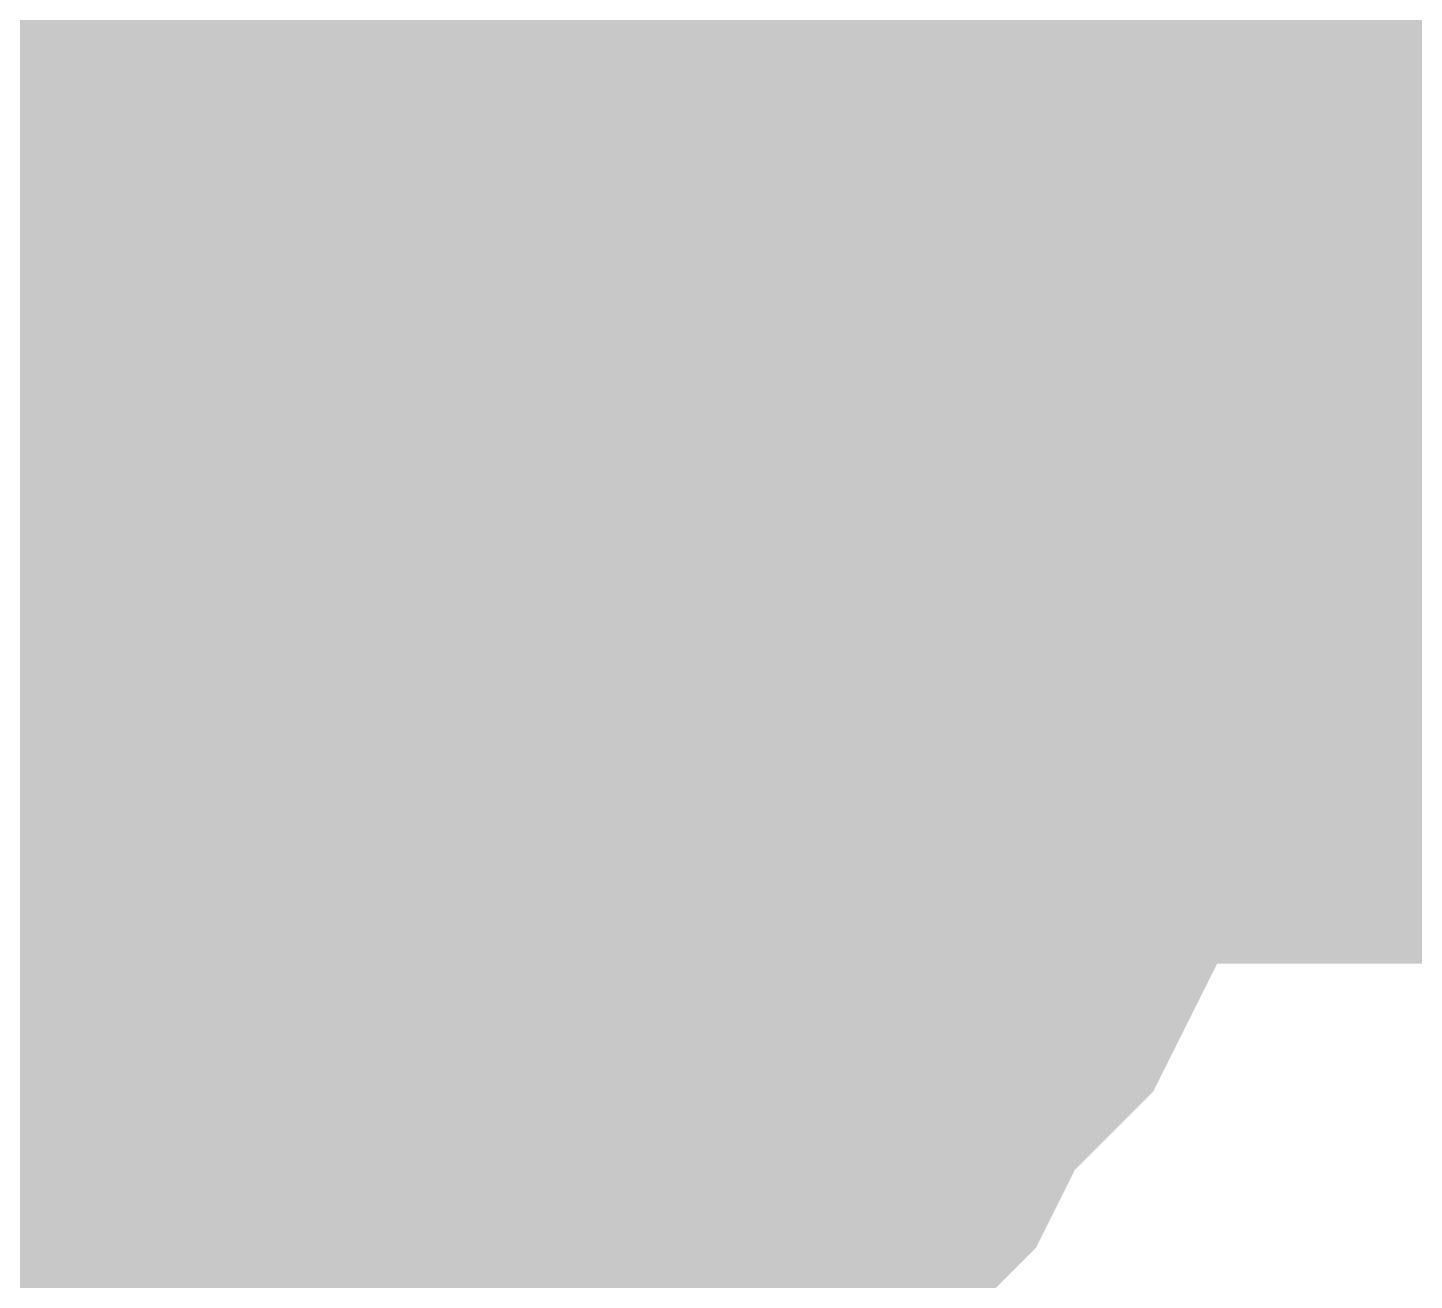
# Model space of a CAD drawing. Header units: inches. Extents: x 0 to 841, y 0 to 594.
# Drawn here: x 697.646 to 698.441, y 541.922 to 542.641 of the extents above; entities that cross this region are included whole.
import ezdxf

# ---------------------------------------------------------------- set-up
doc = ezdxf.new("R2010")
doc.units = ezdxf.units.IN
doc.layers.add('Sheet', color=255, linetype='Continuous')

msp = doc.modelspace()

# ---------------------------------------------------------------- linework, layer by layer
at = {"layer": 'Sheet'}
for points in [[(697.49461, 542.47868, 0.7493, 0.7493, 0), (697.49461, 547.48707, 0.7493, 0.7493, 0)], [(698.1908, 542.81556, 0.29972, 0.29972, 0), (698.1908, 542.77064, 0.29972, 0.29972, 0), (698.21326, 542.74819, 0.29972, 0.29972, 0), (698.21326, 542.70327, 0.29972, 0.29972, 0), (698.23571, 542.68081, 0.29972, 0.29972, 0), (698.23571, 542.63589, 0.29972, 0.29972, 0), (698.25817, 542.59097, 0.29972, 0.29972, 0), (698.25817, 542.56851, 0.29972, 0.29972, 0), (698.25817, 542.52359, 0.29972, 0.29972, 0), (698.25817, 542.47868, 0.29972, 0.29972, 0)], [(698.1908, 542.81556, 0.29972, 0.29972, 0), (698.1908, 542.77064, 0.29972, 0.29972, 0), (698.21326, 542.74819, 0.29972, 0.29972, 0), (698.21326, 542.70327, 0.29972, 0.29972, 0), (698.23571, 542.68081, 0.29972, 0.29972, 0), (698.23571, 542.63589, 0.29972, 0.29972, 0), (698.25817, 542.59097, 0.29972, 0.29972, 0), (698.25817, 542.56851, 0.29972, 0.29972, 0), (698.25817, 542.52359, 0.29972, 0.29972, 0), (698.25817, 542.47868, 0.29972, 0.29972, 0)], [(698.1908, 542.81556, 0.29972, 0.29972, 0), (698.1908, 542.77064, 0.29972, 0.29972, 0), (698.21326, 542.74819, 0.29972, 0.29972, 0), (698.21326, 542.70327, 0.29972, 0.29972, 0), (698.23571, 542.68081, 0.29972, 0.29972, 0), (698.23571, 542.63589, 0.29972, 0.29972, 0), (698.25817, 542.59097, 0.29972, 0.29972, 0), (698.25817, 542.56851, 0.29972, 0.29972, 0), (698.25817, 542.52359, 0.29972, 0.29972, 0), (698.25817, 542.47868, 0.29972, 0.29972, 0)], [(697.89885, 542.7931, 0.29972, 0.29972, 0), (697.9213, 542.77064, 0.29972, 0.29972, 0), (697.94376, 542.74819, 0.29972, 0.29972, 0), (697.94376, 542.72573, 0.29972, 0.29972, 0), (697.96622, 542.70327, 0.29972, 0.29972, 0), (697.96622, 542.68081, 0.29972, 0.29972, 0), (697.98868, 542.65835, 0.29972, 0.29972, 0), (697.98868, 542.63589, 0.29972, 0.29972, 0), (697.98868, 542.61343, 0.29972, 0.29972, 0), (698.01114, 542.59097, 0.29972, 0.29972, 0), (698.01114, 542.56851, 0.29972, 0.29972, 0), (698.01114, 542.52359, 0.29972, 0.29972, 0), (698.01114, 542.50113, 0.29972, 0.29972, 0), (698.01114, 542.47868, 0.29972, 0.29972, 0)], [(697.89885, 542.7931, 0.29972, 0.29972, 0), (697.9213, 542.77064, 0.29972, 0.29972, 0), (697.94376, 542.74819, 0.29972, 0.29972, 0), (697.94376, 542.72573, 0.29972, 0.29972, 0), (697.96622, 542.70327, 0.29972, 0.29972, 0), (697.96622, 542.68081, 0.29972, 0.29972, 0), (697.98868, 542.65835, 0.29972, 0.29972, 0), (697.98868, 542.63589, 0.29972, 0.29972, 0), (697.98868, 542.61343, 0.29972, 0.29972, 0), (698.01114, 542.59097, 0.29972, 0.29972, 0), (698.01114, 542.56851, 0.29972, 0.29972, 0), (698.01114, 542.52359, 0.29972, 0.29972, 0), (698.01114, 542.50113, 0.29972, 0.29972, 0), (698.01114, 542.47868, 0.29972, 0.29972, 0)], [(697.89885, 542.7931, 0.29972, 0.29972, 0), (697.9213, 542.77064, 0.29972, 0.29972, 0), (697.94376, 542.74819, 0.29972, 0.29972, 0), (697.94376, 542.72573, 0.29972, 0.29972, 0), (697.96622, 542.70327, 0.29972, 0.29972, 0), (697.96622, 542.68081, 0.29972, 0.29972, 0), (697.98868, 542.65835, 0.29972, 0.29972, 0), (697.98868, 542.63589, 0.29972, 0.29972, 0), (697.98868, 542.61343, 0.29972, 0.29972, 0), (698.01114, 542.59097, 0.29972, 0.29972, 0), (698.01114, 542.56851, 0.29972, 0.29972, 0), (698.01114, 542.52359, 0.29972, 0.29972, 0), (698.01114, 542.50113, 0.29972, 0.29972, 0), (698.01114, 542.47868, 0.29972, 0.29972, 0)], [(697.49461, 542.47868, 0.7493, 0.7493, 0), (702.5027, 542.47868, 0.7493, 0.7493, 0), (702.5027, 542.47868, 0.7493, 0.7493, 0)], [(697.49461, 537.49274, 0.7493, 0.7493, 0), (697.49461, 542.47868, 0.7493, 0.7493, 0)], [(697.96622, 542.70327, 0.09906, 0.09906, 0), (697.96622, 542.68081, 0.09906, 0.09906, 0), (697.98868, 542.65835, 0.09906, 0.09906, 0), (697.98868, 542.63589, 0.09906, 0.09906, 0), (697.98868, 542.61343, 0.09906, 0.09906, 0), (698.01114, 542.59097, 0.09906, 0.09906, 0), (698.01114, 542.56851, 0.09906, 0.09906, 0), (698.01114, 542.52359, 0.09906, 0.09906, 0), (698.01114, 542.50113, 0.09906, 0.09906, 0), (698.01114, 542.47868, 0.09906, 0.09906, 0)], [(697.96622, 542.70327, 0.09906, 0.09906, 0), (697.96622, 542.68081, 0.09906, 0.09906, 0), (697.98868, 542.65835, 0.09906, 0.09906, 0), (697.98868, 542.63589, 0.09906, 0.09906, 0), (697.98868, 542.61343, 0.09906, 0.09906, 0), (698.01114, 542.59097, 0.09906, 0.09906, 0), (698.01114, 542.56851, 0.09906, 0.09906, 0), (698.01114, 542.52359, 0.09906, 0.09906, 0), (698.01114, 542.50113, 0.09906, 0.09906, 0), (698.01114, 542.47868, 0.09906, 0.09906, 0)], [(697.96622, 542.70327, 0.09906, 0.09906, 0), (697.96622, 542.68081, 0.09906, 0.09906, 0), (697.98868, 542.65835, 0.09906, 0.09906, 0), (697.98868, 542.63589, 0.09906, 0.09906, 0), (697.98868, 542.61343, 0.09906, 0.09906, 0), (698.01114, 542.59097, 0.09906, 0.09906, 0), (698.01114, 542.56851, 0.09906, 0.09906, 0), (698.01114, 542.52359, 0.09906, 0.09906, 0), (698.01114, 542.50113, 0.09906, 0.09906, 0), (698.01114, 542.47868, 0.09906, 0.09906, 0)], [(698.21326, 542.70327, 0.09906, 0.09906, 0), (698.23571, 542.68081, 0.09906, 0.09906, 0), (698.23571, 542.63589, 0.09906, 0.09906, 0), (698.25817, 542.59097, 0.09906, 0.09906, 0), (698.25817, 542.56851, 0.09906, 0.09906, 0), (698.25817, 542.52359, 0.09906, 0.09906, 0), (698.25817, 542.47868, 0.09906, 0.09906, 0)], [(698.21326, 542.70327, 0.09906, 0.09906, 0), (698.23571, 542.68081, 0.09906, 0.09906, 0), (698.23571, 542.63589, 0.09906, 0.09906, 0), (698.25817, 542.59097, 0.09906, 0.09906, 0), (698.25817, 542.56851, 0.09906, 0.09906, 0), (698.25817, 542.52359, 0.09906, 0.09906, 0), (698.25817, 542.47868, 0.09906, 0.09906, 0)], [(698.21326, 542.70327, 0.09906, 0.09906, 0), (698.23571, 542.68081, 0.09906, 0.09906, 0), (698.23571, 542.63589, 0.09906, 0.09906, 0), (698.25817, 542.59097, 0.09906, 0.09906, 0), (698.25817, 542.56851, 0.09906, 0.09906, 0), (698.25817, 542.52359, 0.09906, 0.09906, 0), (698.25817, 542.47868, 0.09906, 0.09906, 0)], [(698.01114, 542.47868, 0.29972, 0.29972, 0), (698.01114, 542.45622, 0.29972, 0.29972, 0), (698.01114, 542.43376, 0.29972, 0.29972, 0), (698.01114, 542.4113, 0.29972, 0.29972, 0), (698.01114, 542.38884, 0.29972, 0.29972, 0), (697.98868, 542.36638, 0.29972, 0.29972, 0), (697.98868, 542.34392, 0.29972, 0.29972, 0), (697.98868, 542.299, 0.29972, 0.29972, 0), (697.96622, 542.299, 0.29972, 0.29972, 0), (697.96622, 542.27654, 0.29972, 0.29972, 0), (697.94376, 542.25408, 0.29972, 0.29972, 0), (697.94376, 542.23162, 0.29972, 0.29972, 0), (697.9213, 542.20917, 0.29972, 0.29972, 0), (697.89885, 542.18671, 0.29972, 0.29972, 0), (697.89885, 542.16425, 0.29972, 0.29972, 0), (697.87639, 542.14179, 0.29972, 0.29972, 0), (697.85393, 542.11933, 0.29972, 0.29972, 0), (697.83147, 542.11933, 0.29972, 0.29972, 0), (697.80901, 542.09687, 0.29972, 0.29972, 0), (697.78656, 542.07441, 0.29972, 0.29972, 0), (697.78656, 542.07441, 0.29972, 0.29972, 0), (697.7641, 542.05195, 0.29972, 0.29972, 0), (697.74164, 542.05195, 0.29972, 0.29972, 0), (697.71918, 542.02949, 0.29972, 0.29972, 0), (697.69673, 542.02949, 0.29972, 0.29972, 0), (697.67427, 542.00703, 0.29972, 0.29972, 0), (697.65181, 542.00703, 0.29972, 0.29972, 0), (697.62935, 542.00703, 0.29972, 0.29972, 0), (697.58444, 541.98457, 0.29972, 0.29972, 0), (697.56198, 541.98457, 0.29972, 0.29972, 0), (697.53952, 541.98457, 0.29972, 0.29972, 0), (697.51706, 541.98457, 0.29972, 0.29972, 0), (697.49461, 541.98457, 0.29972, 0.29972, 0)], [(698.01114, 542.47868, 0.29972, 0.29972, 0), (698.01114, 542.45622, 0.29972, 0.29972, 0), (698.01114, 542.43376, 0.29972, 0.29972, 0), (698.01114, 542.4113, 0.29972, 0.29972, 0), (698.01114, 542.38884, 0.29972, 0.29972, 0), (697.98868, 542.36638, 0.29972, 0.29972, 0), (697.98868, 542.34392, 0.29972, 0.29972, 0), (697.98868, 542.299, 0.29972, 0.29972, 0), (697.96622, 542.299, 0.29972, 0.29972, 0), (697.96622, 542.27654, 0.29972, 0.29972, 0), (697.94376, 542.25408, 0.29972, 0.29972, 0), (697.94376, 542.23162, 0.29972, 0.29972, 0), (697.9213, 542.20917, 0.29972, 0.29972, 0), (697.89885, 542.18671, 0.29972, 0.29972, 0), (697.89885, 542.16425, 0.29972, 0.29972, 0), (697.87639, 542.14179, 0.29972, 0.29972, 0), (697.85393, 542.11933, 0.29972, 0.29972, 0), (697.83147, 542.11933, 0.29972, 0.29972, 0), (697.80901, 542.09687, 0.29972, 0.29972, 0), (697.78656, 542.07441, 0.29972, 0.29972, 0), (697.78656, 542.07441, 0.29972, 0.29972, 0), (697.7641, 542.05195, 0.29972, 0.29972, 0), (697.74164, 542.05195, 0.29972, 0.29972, 0), (697.71918, 542.02949, 0.29972, 0.29972, 0), (697.69673, 542.02949, 0.29972, 0.29972, 0), (697.67427, 542.00703, 0.29972, 0.29972, 0), (697.65181, 542.00703, 0.29972, 0.29972, 0), (697.62935, 542.00703, 0.29972, 0.29972, 0), (697.58444, 541.98457, 0.29972, 0.29972, 0), (697.56198, 541.98457, 0.29972, 0.29972, 0), (697.53952, 541.98457, 0.29972, 0.29972, 0), (697.51706, 541.98457, 0.29972, 0.29972, 0), (697.49461, 541.98457, 0.29972, 0.29972, 0)], [(698.01114, 542.47868, 0.29972, 0.29972, 0), (698.01114, 542.45622, 0.29972, 0.29972, 0), (698.01114, 542.43376, 0.29972, 0.29972, 0), (698.01114, 542.4113, 0.29972, 0.29972, 0), (698.01114, 542.38884, 0.29972, 0.29972, 0), (697.98868, 542.36638, 0.29972, 0.29972, 0), (697.98868, 542.34392, 0.29972, 0.29972, 0), (697.98868, 542.299, 0.29972, 0.29972, 0), (697.96622, 542.299, 0.29972, 0.29972, 0), (697.96622, 542.27654, 0.29972, 0.29972, 0), (697.94376, 542.25408, 0.29972, 0.29972, 0), (697.94376, 542.23162, 0.29972, 0.29972, 0), (697.9213, 542.20917, 0.29972, 0.29972, 0), (697.89885, 542.18671, 0.29972, 0.29972, 0), (697.89885, 542.16425, 0.29972, 0.29972, 0), (697.87639, 542.14179, 0.29972, 0.29972, 0), (697.85393, 542.11933, 0.29972, 0.29972, 0), (697.83147, 542.11933, 0.29972, 0.29972, 0), (697.80901, 542.09687, 0.29972, 0.29972, 0), (697.78656, 542.07441, 0.29972, 0.29972, 0), (697.78656, 542.07441, 0.29972, 0.29972, 0), (697.7641, 542.05195, 0.29972, 0.29972, 0), (697.74164, 542.05195, 0.29972, 0.29972, 0), (697.71918, 542.02949, 0.29972, 0.29972, 0), (697.69673, 542.02949, 0.29972, 0.29972, 0), (697.67427, 542.00703, 0.29972, 0.29972, 0), (697.65181, 542.00703, 0.29972, 0.29972, 0), (697.62935, 542.00703, 0.29972, 0.29972, 0), (697.58444, 541.98457, 0.29972, 0.29972, 0), (697.56198, 541.98457, 0.29972, 0.29972, 0), (697.53952, 541.98457, 0.29972, 0.29972, 0), (697.51706, 541.98457, 0.29972, 0.29972, 0), (697.49461, 541.98457, 0.29972, 0.29972, 0)], [(698.25817, 542.47868, 0.29972, 0.29972, 0), (698.25817, 542.43376, 0.29972, 0.29972, 0), (698.25817, 542.4113, 0.29972, 0.29972, 0), (698.25817, 542.36638, 0.29972, 0.29972, 0), (698.23571, 542.32146, 0.29972, 0.29972, 0), (698.23571, 542.299, 0.29972, 0.29972, 0), (698.21326, 542.25408, 0.29972, 0.29972, 0), (698.21326, 542.23162, 0.29972, 0.29972, 0), (698.1908, 542.18671, 0.29972, 0.29972, 0), (698.1908, 542.16425, 0.29972, 0.29972, 0), (698.16834, 542.11933, 0.29972, 0.29972, 0), (698.14588, 542.09687, 0.29972, 0.29972, 0), (698.12342, 542.07441, 0.29972, 0.29972, 0), (698.10097, 542.02949, 0.29972, 0.29972, 0), (698.07851, 542.00703, 0.29972, 0.29972, 0), (698.05605, 541.98457, 0.29972, 0.29972, 0), (698.03359, 541.96211, 0.29972, 0.29972, 0), (698.01114, 541.93966, 0.29972, 0.29972, 0), (697.98868, 541.9172, 0.29972, 0.29972, 0), (697.94376, 541.89474, 0.29972, 0.29972, 0), (697.9213, 541.87228, 0.29972, 0.29972, 0), (697.89885, 541.84982, 0.29972, 0.29972, 0), (697.85393, 541.82736, 0.29972, 0.29972, 0), (697.83147, 541.8049, 0.29972, 0.29972, 0), (697.78656, 541.8049, 0.29972, 0.29972, 0), (697.7641, 541.78244, 0.29972, 0.29972, 0), (697.71918, 541.78244, 0.29972, 0.29972, 0), (697.69673, 541.75998, 0.29972, 0.29972, 0)], [(698.25817, 542.47868, 0.29972, 0.29972, 0), (698.25817, 542.43376, 0.29972, 0.29972, 0), (698.25817, 542.4113, 0.29972, 0.29972, 0), (698.25817, 542.36638, 0.29972, 0.29972, 0), (698.23571, 542.32146, 0.29972, 0.29972, 0), (698.23571, 542.299, 0.29972, 0.29972, 0), (698.21326, 542.25408, 0.29972, 0.29972, 0), (698.21326, 542.23162, 0.29972, 0.29972, 0), (698.1908, 542.18671, 0.29972, 0.29972, 0), (698.1908, 542.16425, 0.29972, 0.29972, 0), (698.16834, 542.11933, 0.29972, 0.29972, 0), (698.14588, 542.09687, 0.29972, 0.29972, 0), (698.12342, 542.07441, 0.29972, 0.29972, 0), (698.10097, 542.02949, 0.29972, 0.29972, 0), (698.07851, 542.00703, 0.29972, 0.29972, 0), (698.05605, 541.98457, 0.29972, 0.29972, 0), (698.03359, 541.96211, 0.29972, 0.29972, 0), (698.01114, 541.93966, 0.29972, 0.29972, 0), (697.98868, 541.9172, 0.29972, 0.29972, 0), (697.94376, 541.89474, 0.29972, 0.29972, 0), (697.9213, 541.87228, 0.29972, 0.29972, 0), (697.89885, 541.84982, 0.29972, 0.29972, 0), (697.85393, 541.82736, 0.29972, 0.29972, 0), (697.83147, 541.8049, 0.29972, 0.29972, 0), (697.78656, 541.8049, 0.29972, 0.29972, 0), (697.7641, 541.78244, 0.29972, 0.29972, 0), (697.71918, 541.78244, 0.29972, 0.29972, 0), (697.69673, 541.75998, 0.29972, 0.29972, 0)], [(698.25817, 542.47868, 0.29972, 0.29972, 0), (698.25817, 542.43376, 0.29972, 0.29972, 0), (698.25817, 542.4113, 0.29972, 0.29972, 0), (698.25817, 542.36638, 0.29972, 0.29972, 0), (698.23571, 542.32146, 0.29972, 0.29972, 0), (698.23571, 542.299, 0.29972, 0.29972, 0), (698.21326, 542.25408, 0.29972, 0.29972, 0), (698.21326, 542.23162, 0.29972, 0.29972, 0), (698.1908, 542.18671, 0.29972, 0.29972, 0), (698.1908, 542.16425, 0.29972, 0.29972, 0), (698.16834, 542.11933, 0.29972, 0.29972, 0), (698.14588, 542.09687, 0.29972, 0.29972, 0), (698.12342, 542.07441, 0.29972, 0.29972, 0), (698.10097, 542.02949, 0.29972, 0.29972, 0), (698.07851, 542.00703, 0.29972, 0.29972, 0), (698.05605, 541.98457, 0.29972, 0.29972, 0), (698.03359, 541.96211, 0.29972, 0.29972, 0), (698.01114, 541.93966, 0.29972, 0.29972, 0), (697.98868, 541.9172, 0.29972, 0.29972, 0), (697.94376, 541.89474, 0.29972, 0.29972, 0), (697.9213, 541.87228, 0.29972, 0.29972, 0), (697.89885, 541.84982, 0.29972, 0.29972, 0), (697.85393, 541.82736, 0.29972, 0.29972, 0), (697.83147, 541.8049, 0.29972, 0.29972, 0), (697.78656, 541.8049, 0.29972, 0.29972, 0), (697.7641, 541.78244, 0.29972, 0.29972, 0), (697.71918, 541.78244, 0.29972, 0.29972, 0), (697.69673, 541.75998, 0.29972, 0.29972, 0)], [(698.01114, 542.47868, 0.29972, 0.29972, 0), (698.01114, 542.47868, 0.29972, 0.29972, 0), (698.01114, 542.47868, 0.29972, 0.29972, 0), (698.01114, 542.47868, 0.29972, 0.29972, 0), (698.01114, 542.47868, 0.29972, 0.29972, 0), (698.01114, 542.47868, 0.29972, 0.29972, 0), (698.01114, 542.47868, 0.29972, 0.29972, 0), (698.01114, 542.47868, 0.29972, 0.29972, 0), (698.01114, 542.47868, 0.29972, 0.29972, 0), (698.01114, 542.47868, 0.29972, 0.29972, 0), (698.01114, 542.47868, 0.29972, 0.29972, 0), (698.01114, 542.47868, 0.29972, 0.29972, 0), (698.01114, 542.47868, 0.29972, 0.29972, 0), (698.01114, 542.47868, 0.29972, 0.29972, 0), (698.01114, 542.47868, 0.29972, 0.29972, 0), (698.01114, 542.47868, 0.29972, 0.29972, 0), (698.01114, 542.47868, 0.29972, 0.29972, 0), (698.01114, 542.47868, 0.29972, 0.29972, 0), (698.01114, 542.47868, 0.29972, 0.29972, 0), (698.01114, 542.47868, 0.29972, 0.29972, 0), (698.01114, 542.47868, 0.29972, 0.29972, 0), (698.01114, 542.47868, 0.29972, 0.29972, 0), (698.01114, 542.47868, 0.29972, 0.29972, 0), (698.01114, 542.47868, 0.29972, 0.29972, 0), (698.01114, 542.47868, 0.29972, 0.29972, 0), (698.01114, 542.47868, 0.29972, 0.29972, 0), (698.01114, 542.47868, 0.29972, 0.29972, 0), (698.01114, 542.47868, 0.29972, 0.29972, 0), (698.01114, 542.47868, 0.29972, 0.29972, 0), (698.01114, 542.47868, 0.29972, 0.29972, 0), (698.01114, 542.47868, 0.29972, 0.29972, 0), (698.01114, 542.47868, 0.29972, 0.29972, 0), (698.01114, 542.47868, 0.29972, 0.29972, 0)], [(698.01114, 542.47868, 0.29972, 0.29972, 0), (698.01114, 542.47868, 0.29972, 0.29972, 0)], [(698.01114, 542.47868, 0.29972, 0.29972, 0), (698.01114, 542.47868, 0.29972, 0.29972, 0), (698.01114, 542.47868, 0.29972, 0.29972, 0), (698.01114, 542.47868, 0.29972, 0.29972, 0), (698.01114, 542.47868, 0.29972, 0.29972, 0), (698.01114, 542.47868, 0.29972, 0.29972, 0), (698.01114, 542.47868, 0.29972, 0.29972, 0), (698.01114, 542.47868, 0.29972, 0.29972, 0), (698.01114, 542.47868, 0.29972, 0.29972, 0), (698.01114, 542.47868, 0.29972, 0.29972, 0), (698.01114, 542.47868, 0.29972, 0.29972, 0), (698.01114, 542.47868, 0.29972, 0.29972, 0), (698.01114, 542.47868, 0.29972, 0.29972, 0), (698.01114, 542.47868, 0.29972, 0.29972, 0), (698.01114, 542.47868, 0.29972, 0.29972, 0), (698.01114, 542.47868, 0.29972, 0.29972, 0), (698.01114, 542.47868, 0.29972, 0.29972, 0), (698.01114, 542.47868, 0.29972, 0.29972, 0), (698.01114, 542.47868, 0.29972, 0.29972, 0), (698.01114, 542.47868, 0.29972, 0.29972, 0), (698.01114, 542.47868, 0.29972, 0.29972, 0), (698.01114, 542.47868, 0.29972, 0.29972, 0), (698.01114, 542.47868, 0.29972, 0.29972, 0), (698.01114, 542.47868, 0.29972, 0.29972, 0), (698.01114, 542.47868, 0.29972, 0.29972, 0), (698.01114, 542.47868, 0.29972, 0.29972, 0), (698.01114, 542.47868, 0.29972, 0.29972, 0), (698.01114, 542.47868, 0.29972, 0.29972, 0), (698.01114, 542.47868, 0.29972, 0.29972, 0), (698.01114, 542.47868, 0.29972, 0.29972, 0), (698.01114, 542.47868, 0.29972, 0.29972, 0), (698.01114, 542.47868, 0.29972, 0.29972, 0), (698.01114, 542.47868, 0.29972, 0.29972, 0)], [(698.01114, 542.47868, 0.29972, 0.29972, 0), (698.01114, 542.47868, 0.29972, 0.29972, 0)], [(698.01114, 542.47868, 0.29972, 0.29972, 0), (698.01114, 542.47868, 0.29972, 0.29972, 0), (698.01114, 542.47868, 0.29972, 0.29972, 0), (698.01114, 542.47868, 0.29972, 0.29972, 0), (698.01114, 542.47868, 0.29972, 0.29972, 0), (698.01114, 542.47868, 0.29972, 0.29972, 0), (698.01114, 542.47868, 0.29972, 0.29972, 0), (698.01114, 542.47868, 0.29972, 0.29972, 0), (698.01114, 542.47868, 0.29972, 0.29972, 0), (698.01114, 542.47868, 0.29972, 0.29972, 0), (698.01114, 542.47868, 0.29972, 0.29972, 0), (698.01114, 542.47868, 0.29972, 0.29972, 0), (698.01114, 542.47868, 0.29972, 0.29972, 0), (698.01114, 542.47868, 0.29972, 0.29972, 0), (698.01114, 542.47868, 0.29972, 0.29972, 0), (698.01114, 542.47868, 0.29972, 0.29972, 0), (698.01114, 542.47868, 0.29972, 0.29972, 0), (698.01114, 542.47868, 0.29972, 0.29972, 0), (698.01114, 542.47868, 0.29972, 0.29972, 0), (698.01114, 542.47868, 0.29972, 0.29972, 0), (698.01114, 542.47868, 0.29972, 0.29972, 0), (698.01114, 542.47868, 0.29972, 0.29972, 0), (698.01114, 542.47868, 0.29972, 0.29972, 0), (698.01114, 542.47868, 0.29972, 0.29972, 0), (698.01114, 542.47868, 0.29972, 0.29972, 0), (698.01114, 542.47868, 0.29972, 0.29972, 0), (698.01114, 542.47868, 0.29972, 0.29972, 0), (698.01114, 542.47868, 0.29972, 0.29972, 0), (698.01114, 542.47868, 0.29972, 0.29972, 0), (698.01114, 542.47868, 0.29972, 0.29972, 0), (698.01114, 542.47868, 0.29972, 0.29972, 0), (698.01114, 542.47868, 0.29972, 0.29972, 0), (698.01114, 542.47868, 0.29972, 0.29972, 0)], [(698.01114, 542.47868, 0.29972, 0.29972, 0), (698.01114, 542.47868, 0.29972, 0.29972, 0)], [(698.25817, 542.47868, 0.29972, 0.29972, 0), (698.25817, 542.47868, 0.29972, 0.29972, 0), (698.25817, 542.47868, 0.29972, 0.29972, 0), (698.25817, 542.47868, 0.29972, 0.29972, 0), (698.25817, 542.47868, 0.29972, 0.29972, 0), (698.25817, 542.47868, 0.29972, 0.29972, 0), (698.25817, 542.47868, 0.29972, 0.29972, 0), (698.25817, 542.47868, 0.29972, 0.29972, 0), (698.25817, 542.47868, 0.29972, 0.29972, 0), (698.25817, 542.47868, 0.29972, 0.29972, 0), (698.25817, 542.47868, 0.29972, 0.29972, 0), (698.25817, 542.47868, 0.29972, 0.29972, 0), (698.25817, 542.47868, 0.29972, 0.29972, 0), (698.25817, 542.47868, 0.29972, 0.29972, 0), (698.25817, 542.47868, 0.29972, 0.29972, 0), (698.25817, 542.47868, 0.29972, 0.29972, 0), (698.25817, 542.47868, 0.29972, 0.29972, 0), (698.25817, 542.47868, 0.29972, 0.29972, 0), (698.25817, 542.47868, 0.29972, 0.29972, 0), (698.25817, 542.47868, 0.29972, 0.29972, 0), (698.25817, 542.47868, 0.29972, 0.29972, 0), (698.25817, 542.47868, 0.29972, 0.29972, 0), (698.25817, 542.47868, 0.29972, 0.29972, 0), (698.25817, 542.47868, 0.29972, 0.29972, 0), (698.25817, 542.47868, 0.29972, 0.29972, 0), (698.25817, 542.47868, 0.29972, 0.29972, 0), (698.25817, 542.47868, 0.29972, 0.29972, 0), (698.25817, 542.47868, 0.29972, 0.29972, 0), (698.25817, 542.47868, 0.29972, 0.29972, 0), (698.25817, 542.47868, 0.29972, 0.29972, 0), (698.25817, 542.47868, 0.29972, 0.29972, 0), (698.25817, 542.47868, 0.29972, 0.29972, 0), (698.25817, 542.47868, 0.29972, 0.29972, 0)], [(698.25817, 542.47868, 0.29972, 0.29972, 0), (698.25817, 542.47868, 0.29972, 0.29972, 0)], [(698.25817, 542.47868, 0.29972, 0.29972, 0), (698.25817, 542.47868, 0.29972, 0.29972, 0), (698.25817, 542.47868, 0.29972, 0.29972, 0), (698.25817, 542.47868, 0.29972, 0.29972, 0), (698.25817, 542.47868, 0.29972, 0.29972, 0), (698.25817, 542.47868, 0.29972, 0.29972, 0), (698.25817, 542.47868, 0.29972, 0.29972, 0), (698.25817, 542.47868, 0.29972, 0.29972, 0), (698.25817, 542.47868, 0.29972, 0.29972, 0), (698.25817, 542.47868, 0.29972, 0.29972, 0), (698.25817, 542.47868, 0.29972, 0.29972, 0), (698.25817, 542.47868, 0.29972, 0.29972, 0), (698.25817, 542.47868, 0.29972, 0.29972, 0), (698.25817, 542.47868, 0.29972, 0.29972, 0), (698.25817, 542.47868, 0.29972, 0.29972, 0), (698.25817, 542.47868, 0.29972, 0.29972, 0), (698.25817, 542.47868, 0.29972, 0.29972, 0), (698.25817, 542.47868, 0.29972, 0.29972, 0), (698.25817, 542.47868, 0.29972, 0.29972, 0), (698.25817, 542.47868, 0.29972, 0.29972, 0), (698.25817, 542.47868, 0.29972, 0.29972, 0), (698.25817, 542.47868, 0.29972, 0.29972, 0), (698.25817, 542.47868, 0.29972, 0.29972, 0), (698.25817, 542.47868, 0.29972, 0.29972, 0), (698.25817, 542.47868, 0.29972, 0.29972, 0), (698.25817, 542.47868, 0.29972, 0.29972, 0), (698.25817, 542.47868, 0.29972, 0.29972, 0), (698.25817, 542.47868, 0.29972, 0.29972, 0), (698.25817, 542.47868, 0.29972, 0.29972, 0), (698.25817, 542.47868, 0.29972, 0.29972, 0), (698.25817, 542.47868, 0.29972, 0.29972, 0), (698.25817, 542.47868, 0.29972, 0.29972, 0), (698.25817, 542.47868, 0.29972, 0.29972, 0)], [(698.25817, 542.47868, 0.29972, 0.29972, 0), (698.25817, 542.47868, 0.29972, 0.29972, 0)], [(698.25817, 542.47868, 0.29972, 0.29972, 0), (698.25817, 542.47868, 0.29972, 0.29972, 0), (698.25817, 542.47868, 0.29972, 0.29972, 0), (698.25817, 542.47868, 0.29972, 0.29972, 0), (698.25817, 542.47868, 0.29972, 0.29972, 0), (698.25817, 542.47868, 0.29972, 0.29972, 0), (698.25817, 542.47868, 0.29972, 0.29972, 0), (698.25817, 542.47868, 0.29972, 0.29972, 0), (698.25817, 542.47868, 0.29972, 0.29972, 0), (698.25817, 542.47868, 0.29972, 0.29972, 0), (698.25817, 542.47868, 0.29972, 0.29972, 0), (698.25817, 542.47868, 0.29972, 0.29972, 0), (698.25817, 542.47868, 0.29972, 0.29972, 0), (698.25817, 542.47868, 0.29972, 0.29972, 0), (698.25817, 542.47868, 0.29972, 0.29972, 0), (698.25817, 542.47868, 0.29972, 0.29972, 0), (698.25817, 542.47868, 0.29972, 0.29972, 0), (698.25817, 542.47868, 0.29972, 0.29972, 0), (698.25817, 542.47868, 0.29972, 0.29972, 0), (698.25817, 542.47868, 0.29972, 0.29972, 0), (698.25817, 542.47868, 0.29972, 0.29972, 0), (698.25817, 542.47868, 0.29972, 0.29972, 0), (698.25817, 542.47868, 0.29972, 0.29972, 0), (698.25817, 542.47868, 0.29972, 0.29972, 0), (698.25817, 542.47868, 0.29972, 0.29972, 0), (698.25817, 542.47868, 0.29972, 0.29972, 0), (698.25817, 542.47868, 0.29972, 0.29972, 0), (698.25817, 542.47868, 0.29972, 0.29972, 0), (698.25817, 542.47868, 0.29972, 0.29972, 0), (698.25817, 542.47868, 0.29972, 0.29972, 0), (698.25817, 542.47868, 0.29972, 0.29972, 0), (698.25817, 542.47868, 0.29972, 0.29972, 0), (698.25817, 542.47868, 0.29972, 0.29972, 0)], [(698.25817, 542.47868, 0.29972, 0.29972, 0), (698.25817, 542.47868, 0.29972, 0.29972, 0)], [(698.01114, 542.47868, 0.09906, 0.09906, 0), (698.01114, 542.45622, 0.09906, 0.09906, 0), (698.01114, 542.43376, 0.09906, 0.09906, 0), (698.01114, 542.4113, 0.09906, 0.09906, 0), (698.01114, 542.38884, 0.09906, 0.09906, 0), (697.98868, 542.36638, 0.09906, 0.09906, 0), (697.98868, 542.34392, 0.09906, 0.09906, 0), (697.98868, 542.299, 0.09906, 0.09906, 0), (697.96622, 542.299, 0.09906, 0.09906, 0), (697.96622, 542.27654, 0.09906, 0.09906, 0), (697.94376, 542.25408, 0.09906, 0.09906, 0), (697.94376, 542.23162, 0.09906, 0.09906, 0), (697.9213, 542.20917, 0.09906, 0.09906, 0), (697.89885, 542.18671, 0.09906, 0.09906, 0), (697.89885, 542.16425, 0.09906, 0.09906, 0), (697.87639, 542.14179, 0.09906, 0.09906, 0), (697.85393, 542.11933, 0.09906, 0.09906, 0), (697.83147, 542.11933, 0.09906, 0.09906, 0), (697.80901, 542.09687, 0.09906, 0.09906, 0), (697.78656, 542.07441, 0.09906, 0.09906, 0), (697.78656, 542.07441, 0.09906, 0.09906, 0), (697.7641, 542.05195, 0.09906, 0.09906, 0), (697.74164, 542.05195, 0.09906, 0.09906, 0), (697.71918, 542.02949, 0.09906, 0.09906, 0), (697.69673, 542.02949, 0.09906, 0.09906, 0), (697.67427, 542.00703, 0.09906, 0.09906, 0), (697.65181, 542.00703, 0.09906, 0.09906, 0), (697.62935, 542.00703, 0.09906, 0.09906, 0), (697.58444, 541.98457, 0.09906, 0.09906, 0)], [(698.01114, 542.47868, 0.09906, 0.09906, 0), (698.01114, 542.45622, 0.09906, 0.09906, 0), (698.01114, 542.43376, 0.09906, 0.09906, 0), (698.01114, 542.4113, 0.09906, 0.09906, 0), (698.01114, 542.38884, 0.09906, 0.09906, 0), (697.98868, 542.36638, 0.09906, 0.09906, 0), (697.98868, 542.34392, 0.09906, 0.09906, 0), (697.98868, 542.299, 0.09906, 0.09906, 0), (697.96622, 542.299, 0.09906, 0.09906, 0), (697.96622, 542.27654, 0.09906, 0.09906, 0), (697.94376, 542.25408, 0.09906, 0.09906, 0), (697.94376, 542.23162, 0.09906, 0.09906, 0), (697.9213, 542.20917, 0.09906, 0.09906, 0), (697.89885, 542.18671, 0.09906, 0.09906, 0), (697.89885, 542.16425, 0.09906, 0.09906, 0), (697.87639, 542.14179, 0.09906, 0.09906, 0), (697.85393, 542.11933, 0.09906, 0.09906, 0), (697.83147, 542.11933, 0.09906, 0.09906, 0), (697.80901, 542.09687, 0.09906, 0.09906, 0), (697.78656, 542.07441, 0.09906, 0.09906, 0), (697.78656, 542.07441, 0.09906, 0.09906, 0), (697.7641, 542.05195, 0.09906, 0.09906, 0), (697.74164, 542.05195, 0.09906, 0.09906, 0), (697.71918, 542.02949, 0.09906, 0.09906, 0), (697.69673, 542.02949, 0.09906, 0.09906, 0), (697.67427, 542.00703, 0.09906, 0.09906, 0), (697.65181, 542.00703, 0.09906, 0.09906, 0), (697.62935, 542.00703, 0.09906, 0.09906, 0), (697.58444, 541.98457, 0.09906, 0.09906, 0)], [(698.01114, 542.47868, 0.09906, 0.09906, 0), (698.01114, 542.45622, 0.09906, 0.09906, 0), (698.01114, 542.43376, 0.09906, 0.09906, 0), (698.01114, 542.4113, 0.09906, 0.09906, 0), (698.01114, 542.38884, 0.09906, 0.09906, 0), (697.98868, 542.36638, 0.09906, 0.09906, 0), (697.98868, 542.34392, 0.09906, 0.09906, 0), (697.98868, 542.299, 0.09906, 0.09906, 0), (697.96622, 542.299, 0.09906, 0.09906, 0), (697.96622, 542.27654, 0.09906, 0.09906, 0), (697.94376, 542.25408, 0.09906, 0.09906, 0), (697.94376, 542.23162, 0.09906, 0.09906, 0), (697.9213, 542.20917, 0.09906, 0.09906, 0), (697.89885, 542.18671, 0.09906, 0.09906, 0), (697.89885, 542.16425, 0.09906, 0.09906, 0), (697.87639, 542.14179, 0.09906, 0.09906, 0), (697.85393, 542.11933, 0.09906, 0.09906, 0), (697.83147, 542.11933, 0.09906, 0.09906, 0), (697.80901, 542.09687, 0.09906, 0.09906, 0), (697.78656, 542.07441, 0.09906, 0.09906, 0), (697.78656, 542.07441, 0.09906, 0.09906, 0), (697.7641, 542.05195, 0.09906, 0.09906, 0), (697.74164, 542.05195, 0.09906, 0.09906, 0), (697.71918, 542.02949, 0.09906, 0.09906, 0), (697.69673, 542.02949, 0.09906, 0.09906, 0), (697.67427, 542.00703, 0.09906, 0.09906, 0), (697.65181, 542.00703, 0.09906, 0.09906, 0), (697.62935, 542.00703, 0.09906, 0.09906, 0), (697.58444, 541.98457, 0.09906, 0.09906, 0)], [(698.25817, 542.47868, 0.09906, 0.09906, 0), (698.25817, 542.43376, 0.09906, 0.09906, 0), (698.25817, 542.4113, 0.09906, 0.09906, 0), (698.25817, 542.36638, 0.09906, 0.09906, 0), (698.23571, 542.32146, 0.09906, 0.09906, 0), (698.23571, 542.299, 0.09906, 0.09906, 0), (698.21326, 542.25408, 0.09906, 0.09906, 0), (698.21326, 542.23162, 0.09906, 0.09906, 0), (698.1908, 542.18671, 0.09906, 0.09906, 0), (698.1908, 542.16425, 0.09906, 0.09906, 0), (698.16834, 542.11933, 0.09906, 0.09906, 0), (698.14588, 542.09687, 0.09906, 0.09906, 0), (698.12342, 542.07441, 0.09906, 0.09906, 0), (698.10097, 542.02949, 0.09906, 0.09906, 0), (698.07851, 542.00703, 0.09906, 0.09906, 0), (698.05605, 541.98457, 0.09906, 0.09906, 0), (698.03359, 541.96211, 0.09906, 0.09906, 0), (698.01114, 541.93966, 0.09906, 0.09906, 0), (697.98868, 541.9172, 0.09906, 0.09906, 0), (697.94376, 541.89474, 0.09906, 0.09906, 0), (697.9213, 541.87228, 0.09906, 0.09906, 0)], [(698.25817, 542.47868, 0.09906, 0.09906, 0), (698.25817, 542.43376, 0.09906, 0.09906, 0), (698.25817, 542.4113, 0.09906, 0.09906, 0), (698.25817, 542.36638, 0.09906, 0.09906, 0), (698.23571, 542.32146, 0.09906, 0.09906, 0), (698.23571, 542.299, 0.09906, 0.09906, 0), (698.21326, 542.25408, 0.09906, 0.09906, 0), (698.21326, 542.23162, 0.09906, 0.09906, 0), (698.1908, 542.18671, 0.09906, 0.09906, 0), (698.1908, 542.16425, 0.09906, 0.09906, 0), (698.16834, 542.11933, 0.09906, 0.09906, 0), (698.14588, 542.09687, 0.09906, 0.09906, 0), (698.12342, 542.07441, 0.09906, 0.09906, 0), (698.10097, 542.02949, 0.09906, 0.09906, 0), (698.07851, 542.00703, 0.09906, 0.09906, 0), (698.05605, 541.98457, 0.09906, 0.09906, 0), (698.03359, 541.96211, 0.09906, 0.09906, 0), (698.01114, 541.93966, 0.09906, 0.09906, 0), (697.98868, 541.9172, 0.09906, 0.09906, 0), (697.94376, 541.89474, 0.09906, 0.09906, 0), (697.9213, 541.87228, 0.09906, 0.09906, 0)], [(698.25817, 542.47868, 0.09906, 0.09906, 0), (698.25817, 542.43376, 0.09906, 0.09906, 0), (698.25817, 542.4113, 0.09906, 0.09906, 0), (698.25817, 542.36638, 0.09906, 0.09906, 0), (698.23571, 542.32146, 0.09906, 0.09906, 0), (698.23571, 542.299, 0.09906, 0.09906, 0), (698.21326, 542.25408, 0.09906, 0.09906, 0), (698.21326, 542.23162, 0.09906, 0.09906, 0), (698.1908, 542.18671, 0.09906, 0.09906, 0), (698.1908, 542.16425, 0.09906, 0.09906, 0), (698.16834, 542.11933, 0.09906, 0.09906, 0), (698.14588, 542.09687, 0.09906, 0.09906, 0), (698.12342, 542.07441, 0.09906, 0.09906, 0), (698.10097, 542.02949, 0.09906, 0.09906, 0), (698.07851, 542.00703, 0.09906, 0.09906, 0), (698.05605, 541.98457, 0.09906, 0.09906, 0), (698.03359, 541.96211, 0.09906, 0.09906, 0), (698.01114, 541.93966, 0.09906, 0.09906, 0), (697.98868, 541.9172, 0.09906, 0.09906, 0), (697.94376, 541.89474, 0.09906, 0.09906, 0), (697.9213, 541.87228, 0.09906, 0.09906, 0)], [(698.01114, 542.47868, 0.09906, 0.09906, 0), (698.01114, 542.47868, 0.09906, 0.09906, 0), (698.01114, 542.47868, 0.09906, 0.09906, 0), (698.01114, 542.47868, 0.09906, 0.09906, 0), (698.01114, 542.47868, 0.09906, 0.09906, 0), (698.01114, 542.47868, 0.09906, 0.09906, 0), (698.01114, 542.47868, 0.09906, 0.09906, 0), (698.01114, 542.47868, 0.09906, 0.09906, 0), (698.01114, 542.47868, 0.09906, 0.09906, 0), (698.01114, 542.47868, 0.09906, 0.09906, 0), (698.01114, 542.47868, 0.09906, 0.09906, 0), (698.01114, 542.47868, 0.09906, 0.09906, 0), (698.01114, 542.47868, 0.09906, 0.09906, 0), (698.01114, 542.47868, 0.09906, 0.09906, 0), (698.01114, 542.47868, 0.09906, 0.09906, 0), (698.01114, 542.47868, 0.09906, 0.09906, 0), (698.01114, 542.47868, 0.09906, 0.09906, 0), (698.01114, 542.47868, 0.09906, 0.09906, 0), (698.01114, 542.47868, 0.09906, 0.09906, 0), (698.01114, 542.47868, 0.09906, 0.09906, 0), (698.01114, 542.47868, 0.09906, 0.09906, 0), (698.01114, 542.47868, 0.09906, 0.09906, 0), (698.01114, 542.47868, 0.09906, 0.09906, 0), (698.01114, 542.47868, 0.09906, 0.09906, 0), (698.01114, 542.47868, 0.09906, 0.09906, 0), (698.01114, 542.47868, 0.09906, 0.09906, 0), (698.01114, 542.47868, 0.09906, 0.09906, 0), (698.01114, 542.47868, 0.09906, 0.09906, 0), (698.01114, 542.47868, 0.09906, 0.09906, 0), (698.01114, 542.47868, 0.09906, 0.09906, 0), (698.01114, 542.47868, 0.09906, 0.09906, 0), (698.01114, 542.47868, 0.09906, 0.09906, 0), (698.01114, 542.47868, 0.09906, 0.09906, 0)], [(698.01114, 542.47868, 0.09906, 0.09906, 0), (698.01114, 542.47868, 0.09906, 0.09906, 0)], [(698.01114, 542.47868, 0.09906, 0.09906, 0), (698.01114, 542.47868, 0.09906, 0.09906, 0), (698.01114, 542.47868, 0.09906, 0.09906, 0), (698.01114, 542.47868, 0.09906, 0.09906, 0), (698.01114, 542.47868, 0.09906, 0.09906, 0), (698.01114, 542.47868, 0.09906, 0.09906, 0), (698.01114, 542.47868, 0.09906, 0.09906, 0), (698.01114, 542.47868, 0.09906, 0.09906, 0), (698.01114, 542.47868, 0.09906, 0.09906, 0), (698.01114, 542.47868, 0.09906, 0.09906, 0), (698.01114, 542.47868, 0.09906, 0.09906, 0), (698.01114, 542.47868, 0.09906, 0.09906, 0), (698.01114, 542.47868, 0.09906, 0.09906, 0), (698.01114, 542.47868, 0.09906, 0.09906, 0), (698.01114, 542.47868, 0.09906, 0.09906, 0), (698.01114, 542.47868, 0.09906, 0.09906, 0), (698.01114, 542.47868, 0.09906, 0.09906, 0), (698.01114, 542.47868, 0.09906, 0.09906, 0), (698.01114, 542.47868, 0.09906, 0.09906, 0), (698.01114, 542.47868, 0.09906, 0.09906, 0), (698.01114, 542.47868, 0.09906, 0.09906, 0), (698.01114, 542.47868, 0.09906, 0.09906, 0), (698.01114, 542.47868, 0.09906, 0.09906, 0), (698.01114, 542.47868, 0.09906, 0.09906, 0), (698.01114, 542.47868, 0.09906, 0.09906, 0), (698.01114, 542.47868, 0.09906, 0.09906, 0), (698.01114, 542.47868, 0.09906, 0.09906, 0), (698.01114, 542.47868, 0.09906, 0.09906, 0), (698.01114, 542.47868, 0.09906, 0.09906, 0), (698.01114, 542.47868, 0.09906, 0.09906, 0), (698.01114, 542.47868, 0.09906, 0.09906, 0), (698.01114, 542.47868, 0.09906, 0.09906, 0), (698.01114, 542.47868, 0.09906, 0.09906, 0)], [(698.01114, 542.47868, 0.09906, 0.09906, 0), (698.01114, 542.47868, 0.09906, 0.09906, 0)], [(698.01114, 542.47868, 0.09906, 0.09906, 0), (698.01114, 542.47868, 0.09906, 0.09906, 0), (698.01114, 542.47868, 0.09906, 0.09906, 0), (698.01114, 542.47868, 0.09906, 0.09906, 0), (698.01114, 542.47868, 0.09906, 0.09906, 0), (698.01114, 542.47868, 0.09906, 0.09906, 0), (698.01114, 542.47868, 0.09906, 0.09906, 0), (698.01114, 542.47868, 0.09906, 0.09906, 0), (698.01114, 542.47868, 0.09906, 0.09906, 0), (698.01114, 542.47868, 0.09906, 0.09906, 0), (698.01114, 542.47868, 0.09906, 0.09906, 0), (698.01114, 542.47868, 0.09906, 0.09906, 0), (698.01114, 542.47868, 0.09906, 0.09906, 0), (698.01114, 542.47868, 0.09906, 0.09906, 0), (698.01114, 542.47868, 0.09906, 0.09906, 0), (698.01114, 542.47868, 0.09906, 0.09906, 0), (698.01114, 542.47868, 0.09906, 0.09906, 0), (698.01114, 542.47868, 0.09906, 0.09906, 0), (698.01114, 542.47868, 0.09906, 0.09906, 0), (698.01114, 542.47868, 0.09906, 0.09906, 0), (698.01114, 542.47868, 0.09906, 0.09906, 0), (698.01114, 542.47868, 0.09906, 0.09906, 0), (698.01114, 542.47868, 0.09906, 0.09906, 0), (698.01114, 542.47868, 0.09906, 0.09906, 0), (698.01114, 542.47868, 0.09906, 0.09906, 0), (698.01114, 542.47868, 0.09906, 0.09906, 0), (698.01114, 542.47868, 0.09906, 0.09906, 0), (698.01114, 542.47868, 0.09906, 0.09906, 0), (698.01114, 542.47868, 0.09906, 0.09906, 0), (698.01114, 542.47868, 0.09906, 0.09906, 0), (698.01114, 542.47868, 0.09906, 0.09906, 0), (698.01114, 542.47868, 0.09906, 0.09906, 0), (698.01114, 542.47868, 0.09906, 0.09906, 0)], [(698.01114, 542.47868, 0.09906, 0.09906, 0), (698.01114, 542.47868, 0.09906, 0.09906, 0)], [(698.25817, 542.47868, 0.09906, 0.09906, 0), (698.25817, 542.47868, 0.09906, 0.09906, 0), (698.25817, 542.47868, 0.09906, 0.09906, 0), (698.25817, 542.47868, 0.09906, 0.09906, 0), (698.25817, 542.47868, 0.09906, 0.09906, 0), (698.25817, 542.47868, 0.09906, 0.09906, 0), (698.25817, 542.47868, 0.09906, 0.09906, 0), (698.25817, 542.47868, 0.09906, 0.09906, 0), (698.25817, 542.47868, 0.09906, 0.09906, 0), (698.25817, 542.47868, 0.09906, 0.09906, 0), (698.25817, 542.47868, 0.09906, 0.09906, 0), (698.25817, 542.47868, 0.09906, 0.09906, 0), (698.25817, 542.47868, 0.09906, 0.09906, 0), (698.25817, 542.47868, 0.09906, 0.09906, 0), (698.25817, 542.47868, 0.09906, 0.09906, 0), (698.25817, 542.47868, 0.09906, 0.09906, 0), (698.25817, 542.47868, 0.09906, 0.09906, 0), (698.25817, 542.47868, 0.09906, 0.09906, 0), (698.25817, 542.47868, 0.09906, 0.09906, 0), (698.25817, 542.47868, 0.09906, 0.09906, 0), (698.25817, 542.47868, 0.09906, 0.09906, 0), (698.25817, 542.47868, 0.09906, 0.09906, 0), (698.25817, 542.47868, 0.09906, 0.09906, 0), (698.25817, 542.47868, 0.09906, 0.09906, 0), (698.25817, 542.47868, 0.09906, 0.09906, 0), (698.25817, 542.47868, 0.09906, 0.09906, 0), (698.25817, 542.47868, 0.09906, 0.09906, 0), (698.25817, 542.47868, 0.09906, 0.09906, 0), (698.25817, 542.47868, 0.09906, 0.09906, 0), (698.25817, 542.47868, 0.09906, 0.09906, 0), (698.25817, 542.47868, 0.09906, 0.09906, 0), (698.25817, 542.47868, 0.09906, 0.09906, 0), (698.25817, 542.47868, 0.09906, 0.09906, 0)], [(698.25817, 542.47868, 0.09906, 0.09906, 0), (698.25817, 542.47868, 0.09906, 0.09906, 0)], [(698.25817, 542.47868, 0.09906, 0.09906, 0), (698.25817, 542.47868, 0.09906, 0.09906, 0), (698.25817, 542.47868, 0.09906, 0.09906, 0), (698.25817, 542.47868, 0.09906, 0.09906, 0), (698.25817, 542.47868, 0.09906, 0.09906, 0), (698.25817, 542.47868, 0.09906, 0.09906, 0), (698.25817, 542.47868, 0.09906, 0.09906, 0), (698.25817, 542.47868, 0.09906, 0.09906, 0), (698.25817, 542.47868, 0.09906, 0.09906, 0), (698.25817, 542.47868, 0.09906, 0.09906, 0), (698.25817, 542.47868, 0.09906, 0.09906, 0), (698.25817, 542.47868, 0.09906, 0.09906, 0), (698.25817, 542.47868, 0.09906, 0.09906, 0), (698.25817, 542.47868, 0.09906, 0.09906, 0), (698.25817, 542.47868, 0.09906, 0.09906, 0), (698.25817, 542.47868, 0.09906, 0.09906, 0), (698.25817, 542.47868, 0.09906, 0.09906, 0), (698.25817, 542.47868, 0.09906, 0.09906, 0), (698.25817, 542.47868, 0.09906, 0.09906, 0), (698.25817, 542.47868, 0.09906, 0.09906, 0), (698.25817, 542.47868, 0.09906, 0.09906, 0), (698.25817, 542.47868, 0.09906, 0.09906, 0), (698.25817, 542.47868, 0.09906, 0.09906, 0), (698.25817, 542.47868, 0.09906, 0.09906, 0), (698.25817, 542.47868, 0.09906, 0.09906, 0), (698.25817, 542.47868, 0.09906, 0.09906, 0), (698.25817, 542.47868, 0.09906, 0.09906, 0), (698.25817, 542.47868, 0.09906, 0.09906, 0), (698.25817, 542.47868, 0.09906, 0.09906, 0), (698.25817, 542.47868, 0.09906, 0.09906, 0), (698.25817, 542.47868, 0.09906, 0.09906, 0), (698.25817, 542.47868, 0.09906, 0.09906, 0), (698.25817, 542.47868, 0.09906, 0.09906, 0)], [(698.25817, 542.47868, 0.09906, 0.09906, 0), (698.25817, 542.47868, 0.09906, 0.09906, 0)], [(698.25817, 542.47868, 0.09906, 0.09906, 0), (698.25817, 542.47868, 0.09906, 0.09906, 0), (698.25817, 542.47868, 0.09906, 0.09906, 0), (698.25817, 542.47868, 0.09906, 0.09906, 0), (698.25817, 542.47868, 0.09906, 0.09906, 0), (698.25817, 542.47868, 0.09906, 0.09906, 0), (698.25817, 542.47868, 0.09906, 0.09906, 0), (698.25817, 542.47868, 0.09906, 0.09906, 0), (698.25817, 542.47868, 0.09906, 0.09906, 0), (698.25817, 542.47868, 0.09906, 0.09906, 0), (698.25817, 542.47868, 0.09906, 0.09906, 0), (698.25817, 542.47868, 0.09906, 0.09906, 0), (698.25817, 542.47868, 0.09906, 0.09906, 0), (698.25817, 542.47868, 0.09906, 0.09906, 0), (698.25817, 542.47868, 0.09906, 0.09906, 0), (698.25817, 542.47868, 0.09906, 0.09906, 0), (698.25817, 542.47868, 0.09906, 0.09906, 0), (698.25817, 542.47868, 0.09906, 0.09906, 0), (698.25817, 542.47868, 0.09906, 0.09906, 0), (698.25817, 542.47868, 0.09906, 0.09906, 0), (698.25817, 542.47868, 0.09906, 0.09906, 0), (698.25817, 542.47868, 0.09906, 0.09906, 0), (698.25817, 542.47868, 0.09906, 0.09906, 0), (698.25817, 542.47868, 0.09906, 0.09906, 0), (698.25817, 542.47868, 0.09906, 0.09906, 0), (698.25817, 542.47868, 0.09906, 0.09906, 0), (698.25817, 542.47868, 0.09906, 0.09906, 0), (698.25817, 542.47868, 0.09906, 0.09906, 0), (698.25817, 542.47868, 0.09906, 0.09906, 0), (698.25817, 542.47868, 0.09906, 0.09906, 0), (698.25817, 542.47868, 0.09906, 0.09906, 0), (698.25817, 542.47868, 0.09906, 0.09906, 0), (698.25817, 542.47868, 0.09906, 0.09906, 0)], [(698.25817, 542.47868, 0.09906, 0.09906, 0), (698.25817, 542.47868, 0.09906, 0.09906, 0)]]:
    msp.add_lwpolyline(points, format="xyseb", dxfattribs=at)
msp.add_lwpolyline([(697.24602, 542.50002, 0.508, 0.508, 1), (697.75402, 542.50002, 0.508, 0.508, 1)], format="xyseb", close=True, dxfattribs=at)

doc.saveas('drawing.dxf')
